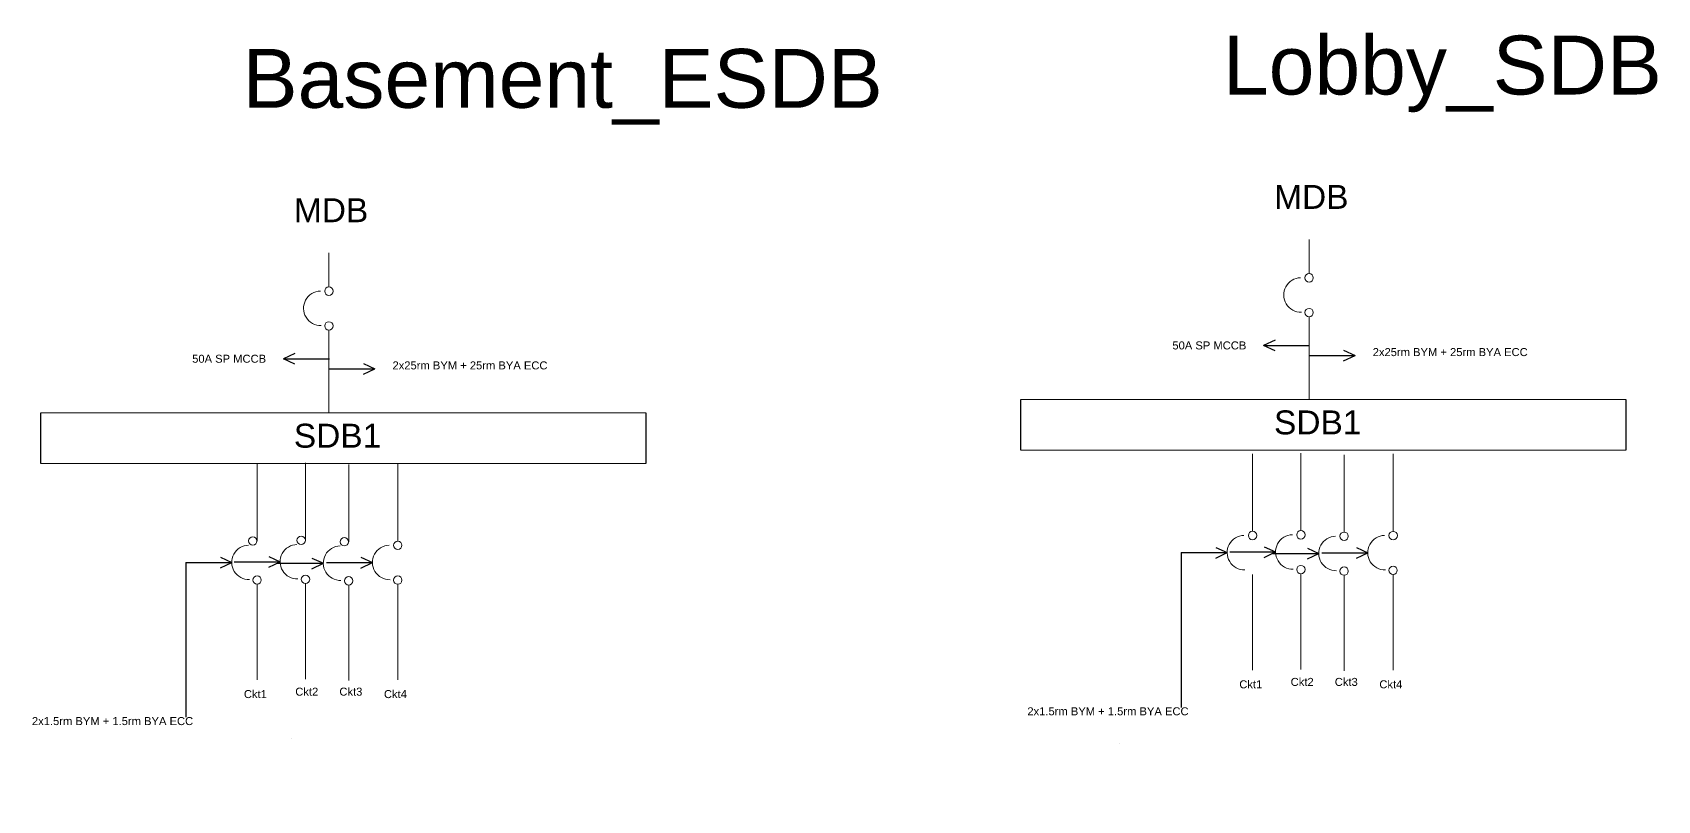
# Model space of a CAD drawing. Header units: inches. Extents: x -817 to 31714, y -1427 to 2018.
# Drawn here: x 24930 to 31714, y -1253 to 1953 of the extents above; entities that cross this region are included whole.
import ezdxf

# ---------------------------------------------------------------- set-up
doc = ezdxf.new("R2010")
doc.units = ezdxf.units.IN
doc.header["$MEASUREMENT"] = 0
doc.layers.add('SBD', color=2, linetype='Continuous', lineweight=0)
doc.layers.add('Text', color=7, linetype='Continuous')
doc.styles.get("Standard").update_dxf_attribs({"font": 'arial.ttf'})

msp = doc.modelspace()

# ---------------------------------------------------------------- linework, layer by layer
at = {"color": 1}
for p, q in [((25570.2, -259), (25570.2, -905.1)), ((29726.1, -218.3), (29726.1, -864.4))]:
    msp.add_line(p, q, dxfattribs=at)
at = {"layer": 'SBD', "color": 1}
for p, q in [((30259.7, 946.5), (30259.7, 1089.2)), ((26167.3, 890.8), (26167.3, 1033.6)), ((30259.5, 766.3), (30259.5, 420.6)), ((26167.1, 710.7), (26167.1, 364.9)), ((25867.7, -169.9), (25867.7, 153.3)), ((26069.7, -167.2), (26069.7, 156)), ((26250, -173.3), (26250, 149.9)), ((26454.7, -170.3), (26454.7, 152.9)), ((30023.6, -129.2), (30023.6, 194)), ((30225.6, -126.5), (30225.6, 196.7)), ((30405.8, -132.6), (30405.8, 190.6)), ((30610.6, -129.6), (30610.6, 193.6)), ((30023.4, -309.3), (30023.4, -708.6)), ((30225.4, -306.6), (30225.4, -705.8)), ((30405.7, -312.7), (30405.7, -712)), ((30610.4, -309.7), (30610.4, -708.9)), ((25867.5, -350.1), (25867.5, -749.3)), ((26069.5, -347.3), (26069.5, -746.6)), ((26249.8, -353.5), (26249.8, -752.7)), ((26454.5, -350.4), (26454.5, -749.6))]:
    msp.add_line(p, q, dxfattribs=at)
at = {"layer": 'SBD', "color": 1, "lineweight": 25, "ltscale": 10}
for p, q in [((26025.4, 613.4), (25977.5, 590.2)), ((30117.8, 669), (30069.9, 645.8)), ((30117.8, 624.2), (30069.9, 645.8)), ((30261.8, 645.7), (30070.3, 645.7)), ((30403.5, 626.9), (30451.4, 605.3)), ((26025.4, 568.6), (25977.5, 590.2)), ((26169.4, 590.1), (25977.9, 590.1)), ((26167.1, 549.7), (26358.6, 549.7)), ((26311.1, 571.3), (26359, 549.7)), ((26311.1, 526.5), (26359, 549.7)), ((30259.5, 605.3), (30451, 605.3)), ((30403.5, 582.1), (30451.4, 605.3)), ((29056.3, 209.8), (29056.3, 420.6)), ((31582.3, 420.6), (31582.3, 209.8)), ((24963.9, 154.2), (24963.9, 364.9)), ((27489.9, 364.9), (27489.9, 154.2)), ((29870.1, -196.7), (29917.9, -218.3)), ((30072.1, -194), (30119.9, -215.6)), ((30252.3, -200.1), (30300.2, -221.7)), ((30457, -197.1), (30504.9, -218.7)), ((25570.2, -259), (25761.7, -259)), ((25714.2, -237.4), (25762.1, -259)), ((25714.2, -282.2), (25762.1, -259)), ((25772.2, -256.3), (25963.7, -256.3)), ((25916.2, -234.7), (25964.1, -256.3)), ((25916.2, -279.5), (25964.1, -256.3)), ((25952.5, -262.4), (26144, -262.4)), ((26096.5, -240.8), (26144.4, -262.4)), ((26096.5, -285.6), (26144.4, -262.4)), ((26157.2, -259.3), (26348.7, -259.3)), ((26301.2, -237.8), (26349.1, -259.4)), ((26301.2, -282.6), (26349.1, -259.4)), ((29726.1, -218.3), (29917.6, -218.3)), ((29870.1, -241.5), (29917.9, -218.3)), ((29928.1, -215.6), (30119.6, -215.6)), ((30072.1, -238.8), (30119.9, -215.6)), ((30108.3, -221.7), (30299.8, -221.7)), ((30252.3, -244.9), (30300.2, -221.7)), ((30313, -218.6), (30504.5, -218.6)), ((30457, -241.9), (30504.9, -218.7))]:
    msp.add_line(p, q, dxfattribs=at)
at = {"layer": 'SBD', "color": 1}
for points in [[(29056.3, 420.6), (31582.3, 420.6)], [(24963.9, 364.9), (27489.9, 364.9)], [(31582.3, 209.8), (29056.3, 209.8)], [(27489.9, 154.2), (24963.9, 154.2)]]:
    msp.add_lwpolyline(points, dxfattribs=at)
for centre in [(26167.3, 873.4), (30259.7, 929), (30259.5, 783.8), (26167.1, 728.2), (30023.6, -146.7), (30225.6, -144), (30405.8, -150.1), (30610.6, -147), (25849.4, -169.6), (26051.4, -166.9), (26231.7, -173), (26454.7, -187.7), (25867.5, -332.6), (26069.5, -329.9), (26249.8, -336), (26454.5, -332.9), (30225.4, -289.2), (30405.7, -295.3), (30610.4, -292.2)]:
    msp.add_circle(centre, 17.5, dxfattribs=at)
for centre in [(30225.7, 857.4), (26133.3, 801.8), (25833.7, -259), (26035.7, -256.3), (26215.9, -262.4), (26420.7, -259.3), (29989.5, -218.3), (30191.5, -215.6), (30371.8, -221.7), (30576.5, -218.6)]:
    msp.add_arc(centre, 72, 91.3607, 271.3607, dxfattribs=at)

# ---------------------------------------------------------------- texts
at = {"color": 1}
for s, height, p in [('50A SP MCCB', 33.417, (29688.8, 630.1)), ('2x25rm BYM + 25rm BYA ECC', 33.417, (30525.1, 602.3)), ('50A SP MCCB', 33.417, (25596.4, 574.5)), ('2x25rm BYM + 25rm BYA ECC', 33.417, (26432.7, 546.7)), ('Ckt2', 33.42, (30182.7, -774.8)), ('Ckt3', 33.42, (30366.8, -774.8)), ('Ckt1', 33.42, (25812.4, -825.6)), ('Ckt2', 33.42, (26026.9, -815.5)), ('Ckt3', 33.42, (26211, -815.5)), ('Ckt4', 33.42, (26397.1, -825.6)), ('Ckt1', 33.42, (29968.2, -784.9)), ('Ckt4', 33.42, (30552.9, -784.9)), ('2x1.5rm BYM + 1.5rm BYA ECC', 33.417, (29083.3, -897.5)), ('2x1.5rm BYM + 1.5rm BYA ECC', 33.417, (24927.4, -938.3))]:
    msp.add_text(s, height=height, dxfattribs=at).set_placement(p)
at = {"layer": 'SBD', "color": 1, "char_height": 100, "width": 160.225, "attachment_point": 1}
for s, insert in [('MDB', (30113.6, 1316.9)), ('MDB', (26021.2, 1261.3)), ('SDB1', (30113.2, 375.5)), ('SDB1', (26020.9, 319.9))]:
    msp.add_mtext(s, dxfattribs=dict(at, insert=insert))
at = {"layer": 'Text', "color": 1}
for s, height, p in [('Lobby_SDB', 245.8, (29899.9, 1694.4)), ('Basement_ESDB', 245.804, (25807.5, 1638.8)), ('C4', 0.516, (29730.3, 504.7)), ('C4', 0.516, (25581.6, -931.4)), ('C4', 0.516, (26012.1, -993)), ('C4', 0.516, (29467.7, -1014.3)), ('C4', 0.516, (26096.3, -1069.9)), ('C4', 0.516, (25827.5, -1142.2)), ('C4', 0.516, (29198.9, -1086.5)), ('C4', 0.516, (29915.4, -1197.6)), ('C4', 0.516, (26544, -1253.2))]:
    msp.add_text(s, height=height, dxfattribs=at).set_placement(p)

doc.saveas('drawing.dxf')
